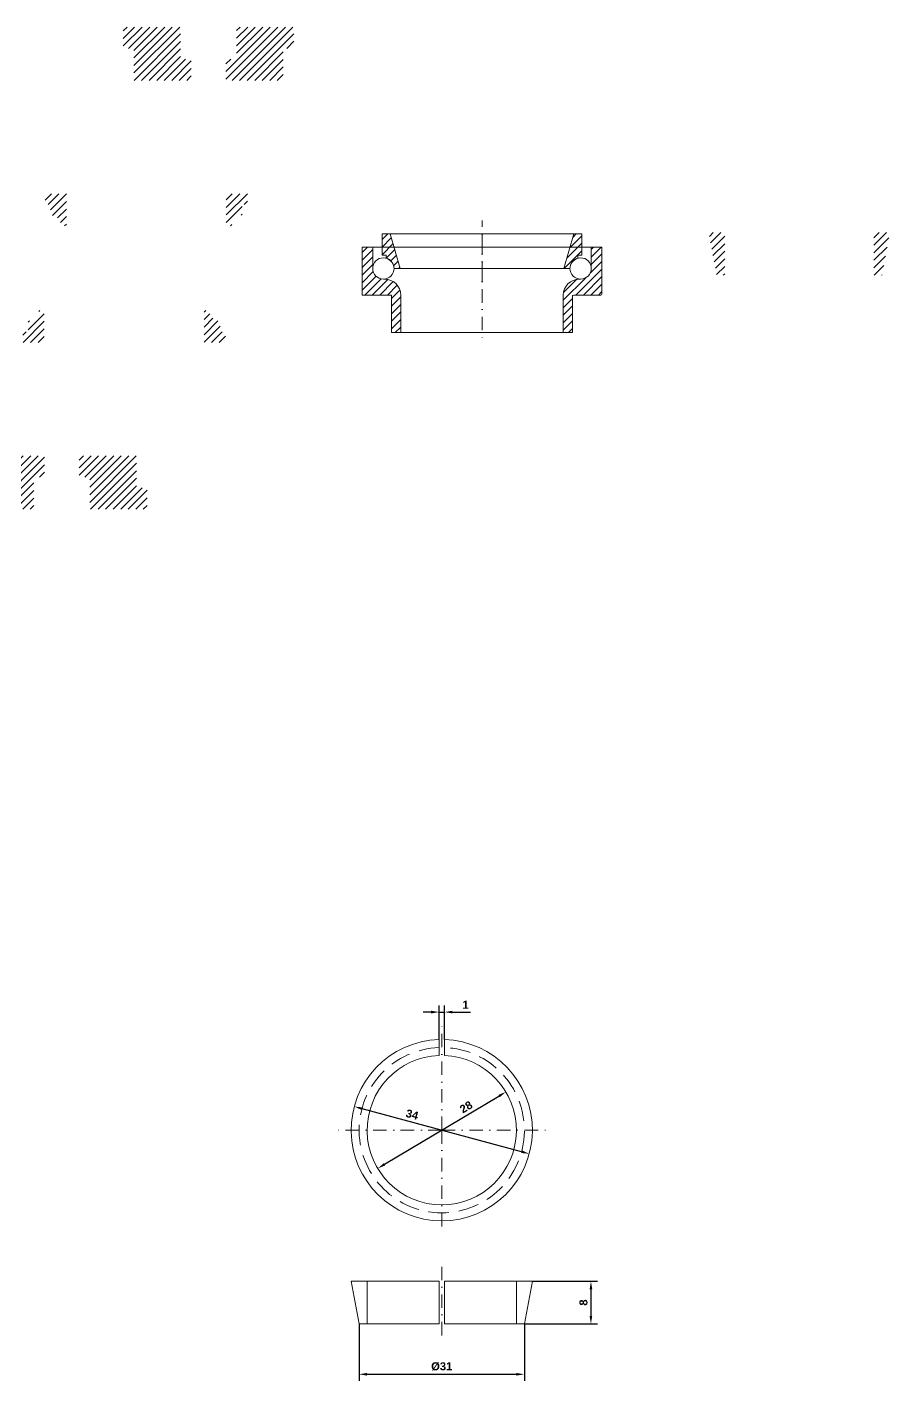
# Model space of a CAD drawing. Header units: millimetres. Extents: x 600 to 2314, y 309 to 897.
# Drawn here: x 961.6 to 1123.5, y 612.8 to 866.7 of the extents above; entities that cross this region are included whole.
import ezdxf

# ---------------------------------------------------------------- set-up
doc = ezdxf.new("R2010")
doc.units = ezdxf.units.MM
doc.linetypes.add('TRAZO_Y_PUNTO', pattern=[25.4, 12.7, -6.35, 0, -6.35])
doc.linetypes.add('TRAZOS', pattern=[19.05, 12.7, -6.35])
for name, color, linetype, lineweight in [('01_Contornos', 7, 'Continuous', 20), ('02_Ocultas', 4, 'TRAZOS', 20), ('03_Ejes', 1, 'TRAZO_Y_PUNTO', 18), ('04_Cotas', 3, 'Continuous', 18), ('sombreado', 1, 'Continuous', 18)]:
    doc.layers.add(name, color=color, linetype=linetype, lineweight=lineweight)
doc.styles.add('EstiloCota', font='arialbd.ttf', dxfattribs={"height": 1.5})
doc.dimstyles.new('Copia de CotasUNE', dxfattribs={"dimtxt": 1.5, "dimasz": 1.5, "dimexe": 1.25, "dimexo": 0, "dimtad": 1, "dimtxsty": 'EstiloCota', "dimcen": 2.5, "dimclrd": 256, "dimclre": 256, "dimclrt": 256, "dimadec": 0, "dimazin": 0, "dimtfac": 1, "dimtmove": 0, "dimatfit": 0, "dimfxl": 1, "dimarcsym": 0})
doc.dimstyles.new('CotasUNE', dxfattribs={"dimtxt": 1.5, "dimasz": 1.5, "dimexe": 1.25, "dimexo": 0, "dimtad": 1, "dimtxsty": 'EstiloCota', "dimcen": 2.5, "dimclrd": 256, "dimclrt": 256, "dimadec": 0, "dimazin": 0, "dimtfac": 1, "dimtmove": 0, "dimatfit": 3, "dimfxl": 1, "dimarcsym": 0})
doc.dimstyles.new('diam) de CotasUNE', dxfattribs={"dimtxt": 1.5, "dimasz": 1.5, "dimexe": 1.25, "dimexo": 0, "dimtad": 1, "dimtxsty": 'EstiloCota', "dimcen": 2.5, "dimclrd": 256, "dimclrt": 256, "dimadec": 0, "dimazin": 0, "dimtfac": 1, "dimtmove": 0, "dimatfit": 3, "dimfxl": 1, "dimarcsym": 0})

# ---------------------------------------------------------------- blocks, each defined once
blk = doc.blocks.new('*D30')
at = {"layer": '04_Cotas', "color": 0, "lineweight": -2, "ltscale": 0.2, "transparency": 16777216}
for p, q in [((1038.9, 676.82), (1038.9, 683.22)), ((1039.9, 676.82), (1039.9, 683.22))]:
    blk.add_line(p, q, dxfattribs=at)
at = {"layer": '04_Cotas', "lineweight": -2, "ltscale": 0.2, "transparency": 16777216}
for p, q in [((1037.4, 681.97), (1035.9, 681.97)), ((1038.9, 681.97), (1039.9, 681.97)), ((1041.4, 681.97), (1044.81, 681.97))]:
    blk.add_line(p, q, dxfattribs=at)
at = {"layer": '04_Cotas', "ltscale": 0.2, "transparency": 16777216}
for points in [[(1037.4, 682.22), (1037.4, 681.72), (1038.9, 681.97)], [(1041.4, 682.22), (1041.4, 681.72), (1039.9, 681.97)]]:
    blk.add_solid(points, dxfattribs=at)
at = {"layer": 'Defpoints', "color": 0, "ltscale": 0.2}
for p in [(1039.9, 681.97), (1038.9, 676.82), (1039.9, 676.82)]:
    blk.add_point(p, dxfattribs=at)
at = {"layer": '04_Cotas', "ltscale": 0.2, "transparency": 16777216, "insert": (1043.86, 683.35), "char_height": 1.5, "attachment_point": 5, "style": 'EstiloCota'}
blk.add_mtext('1', dxfattribs=at)
blk = doc.blocks.new('*D31')
at = {"layer": '04_Cotas', "color": 0, "lineweight": -2, "ltscale": 0.2, "transparency": 16777216}
for p, q in [((1056.4, 631.51), (1068.64, 631.51)), ((1054.9, 623.51), (1068.64, 623.51))]:
    blk.add_line(p, q, dxfattribs=at)
at = {"layer": '04_Cotas', "lineweight": -2, "ltscale": 0.2, "transparency": 16777216}
blk.add_line((1067.39, 630.01), (1067.39, 625.01), dxfattribs=at)
at = {"layer": '04_Cotas', "ltscale": 0.2, "transparency": 16777216}
for points in [[(1067.14, 630.01), (1067.64, 630.01), (1067.39, 631.51)], [(1067.14, 625.01), (1067.64, 625.01), (1067.39, 623.51)]]:
    blk.add_solid(points, dxfattribs=at)
at = {"layer": 'Defpoints', "color": 0, "ltscale": 0.2}
for p in [(1056.4, 631.51), (1054.9, 623.51), (1067.39, 623.51)]:
    blk.add_point(p, dxfattribs=at)
at = {"layer": '04_Cotas', "ltscale": 0.2, "transparency": 16777216, "insert": (1066, 627.51), "char_height": 1.5, "attachment_point": 5, "rotation": 90, "style": 'EstiloCota'}
blk.add_mtext('8', dxfattribs=at)
blk = doc.blocks.new('*D32')
at = {"layer": '04_Cotas', "lineweight": -2, "ltscale": 0.2, "transparency": 16777216}
blk.add_line((1028.67, 653.43), (1050.14, 666.23), dxfattribs=at)
at = {"layer": '04_Cotas', "ltscale": 0.2, "transparency": 16777216}
for points in [[(1050.01, 666.44), (1050.27, 666.01), (1051.43, 666.99)], [(1028.54, 653.64), (1028.79, 653.21), (1027.38, 652.66)]]:
    blk.add_solid(points, dxfattribs=at)
at = {"layer": 'Defpoints', "color": 0, "ltscale": 0.2}
for p in [(1051.43, 666.99), (1027.38, 652.66)]:
    blk.add_point(p, dxfattribs=at)
at = {"layer": '04_Cotas', "ltscale": 0.2, "transparency": 16777216, "insert": (1043.97, 664.17), "char_height": 1.5, "attachment_point": 5, "rotation": 30.7968, "style": 'EstiloCota'}
blk.add_mtext('28', dxfattribs=at)
blk = doc.blocks.new('*D33')
at = {"layer": '04_Cotas', "lineweight": -2, "ltscale": 0.2, "transparency": 16777216}
blk.add_line((1054.37, 655.79), (1024.44, 663.86), dxfattribs=at)
at = {"layer": '04_Cotas', "ltscale": 0.2, "transparency": 16777216}
for points in [[(1024.5, 664.1), (1024.37, 663.62), (1022.99, 664.25)], [(1054.44, 656.04), (1054.31, 655.55), (1055.82, 655.4)]]:
    blk.add_solid(points, dxfattribs=at)
at = {"layer": 'Defpoints', "color": 0, "ltscale": 0.2}
for p in [(1022.99, 664.25), (1055.82, 655.4)]:
    blk.add_point(p, dxfattribs=at)
at = {"layer": '04_Cotas', "ltscale": 0.2, "transparency": 16777216, "insert": (1033.84, 662.76), "char_height": 1.5, "attachment_point": 5, "rotation": 344.9256, "style": 'EstiloCota'}
blk.add_mtext('34', dxfattribs=at)
blk = doc.blocks.new('*D34')
at = {"layer": '04_Cotas', "color": 0, "lineweight": -2, "ltscale": 0.2, "transparency": 16777216}
for p, q in [((1023.9, 623.51), (1023.9, 612.81)), ((1054.9, 623.51), (1054.9, 612.81))]:
    blk.add_line(p, q, dxfattribs=at)
at = {"layer": '04_Cotas', "lineweight": -2, "ltscale": 0.2, "transparency": 16777216}
blk.add_line((1025.4, 614.06), (1053.4, 614.06), dxfattribs=at)
at = {"layer": '04_Cotas', "ltscale": 0.2, "transparency": 16777216}
for points in [[(1025.4, 614.31), (1025.4, 613.81), (1023.9, 614.06)], [(1053.4, 614.31), (1053.4, 613.81), (1054.9, 614.06)]]:
    blk.add_solid(points, dxfattribs=at)
at = {"layer": 'Defpoints', "color": 0, "ltscale": 0.2}
for p in [(1023.9, 623.51), (1054.9, 623.51), (1054.9, 614.06)]:
    blk.add_point(p, dxfattribs=at)
at = {"layer": '04_Cotas', "ltscale": 0.2, "transparency": 16777216, "insert": (1039.4, 615.52), "char_height": 1.5, "attachment_point": 5, "style": 'EstiloCota'}
blk.add_mtext('%%c31', dxfattribs=at)

msp = doc.modelspace()

# ---------------------------------------------------------------- hatches: boundary and pattern name
at = {"layer": 'sombreado', "ltscale": 0.2}
h = msp.add_hatch(dxfattribs=at)
h.set_pattern_fill('_USER', color=256, angle=45, pattern_type=0)
h.set_pattern_definition([(45, (67.0809, 196.6124), (-0.7071068, 0.7071068), [])])
h.paths.add_polyline_path([(990.409, 866.655), (979.659, 866.655), (979.659, 862.655), (981.659, 862.655), (981.659, 856.655), (992.409, 856.655), (992.409, 860.655), (990.409, 860.655)])
h.paths.add_polyline_path([(1009.659, 862.655), (1011.659, 862.655), (1011.659, 866.655), (1000.909, 866.655), (1000.909, 860.655), (998.909, 860.655), (998.909, 856.655), (1009.659, 856.655)])
h.paths.add_polyline_path([(964.806, 813.537), (963.806, 813.537, -0.4142136), (961.806, 811.537), (961.806, 809.537), (960.806, 809.537), (960.806, 807.537), (964.806, 807.537)])
h.paths.add_polyline_path([(997.806, 811.537, -0.4142136), (995.806, 813.537), (994.806, 813.537), (994.806, 807.537), (998.806, 807.537), (998.806, 809.537), (997.806, 809.537)])
h.paths.add_polyline_path([(901.579, 826.531), (901.579, 833.531), (899.829, 833.531), (899.829, 827.031), (899.829, 826.531), (894.329, 826.531), (894.329, 821.531), (894.329, 817.531), (896.329, 817.531), (896.329, 821.531, -0.4142136), (898.329, 823.531), (898.579, 823.531, 0.4142136)])
h.paths.add_polyline_path([(939.329, 826.531), (933.829, 826.531), (933.829, 827.031), (933.829, 833.531), (932.079, 833.531), (932.079, 826.531, 0.4142136), (935.079, 823.531), (935.329, 823.531, -0.4142136), (937.329, 821.531), (937.329, 817.531), (939.329, 817.531), (939.329, 821.531)])
h.paths.add_polyline_path([(1029.704, 827.877), (1028.204, 827.877), (1028.204, 823.877), (1028.954, 823.877), (1028.954, 823.314, -0.3419987), (1030.454, 821.377), (1031.579, 821.377)])
h.paths.add_polyline_path([(1065.704, 827.877), (1064.204, 827.877), (1062.329, 821.377), (1063.454, 821.377, -0.3419987), (1064.954, 823.314), (1064.954, 823.877), (1065.704, 823.877)])
h.paths.add_polyline_path([(1092.485, 828.121), (1089.485, 828.121), (1090.985, 820.121), (1092.485, 820.121)])
h.paths.add_polyline_path([(1123.485, 828.121), (1120.485, 828.121), (1120.485, 820.121), (1121.985, 820.121)])
h = msp.add_hatch(dxfattribs=at)
h.set_pattern_fill('_USER', color=256, angle=225, pattern_type=0)
h.set_pattern_definition([(225, (1896.7025, 1446.3104), (0.7071068, -0.7071068), [])])
h.paths.add_polyline_path([(973.375, 776.268), (984.125, 776.268), (984.125, 780.268), (982.125, 780.268), (982.125, 786.268), (971.375, 786.268), (971.375, 782.268), (973.375, 782.268)])
h.paths.add_polyline_path([(954.125, 780.268), (952.125, 780.268), (952.125, 776.268), (962.875, 776.268), (962.875, 782.268), (964.875, 782.268), (964.875, 786.268), (954.125, 786.268)])
h.paths.add_polyline_path([(998.977, 829.386), (999.977, 829.386, -0.4142136), (1001.977, 831.386), (1001.977, 833.386), (1002.977, 833.386), (1002.977, 835.386), (998.977, 835.386)])
h.paths.add_polyline_path([(965.977, 831.386, -0.4142136), (967.977, 829.386), (968.977, 829.386), (968.977, 835.386), (964.977, 835.386), (964.977, 833.386), (965.977, 833.386)])
h.paths.add_polyline_path([(1062.204, 816.392), (1062.204, 809.392), (1063.954, 809.392), (1063.954, 815.892), (1063.954, 816.392), (1069.454, 816.392), (1069.454, 821.392), (1069.454, 825.392), (1067.454, 825.392), (1067.454, 821.392, -0.4142136), (1065.454, 819.392), (1065.204, 819.392, 0.4142136)])
h.paths.add_polyline_path([(1024.454, 816.392), (1029.954, 816.392), (1029.954, 815.892), (1029.954, 809.392), (1031.704, 809.392), (1031.704, 816.392, 0.4142136), (1028.704, 819.392), (1028.454, 819.392, -0.4142136), (1026.454, 821.392), (1026.454, 825.392), (1024.454, 825.392), (1024.454, 821.392)])
h.paths.add_polyline_path([(934.079, 815.046), (935.579, 815.046), (935.579, 819.046), (934.829, 819.046), (934.829, 819.609, -0.3419987), (933.329, 821.546), (932.204, 821.546)])
h.paths.add_polyline_path([(898.079, 815.046), (899.579, 815.046), (901.454, 821.546), (900.329, 821.546, -0.3419987), (898.829, 819.609), (898.829, 819.046), (898.079, 819.046)])
h.paths.add_polyline_path([(871.299, 814.802), (874.299, 814.802), (872.799, 822.802), (871.299, 822.802)])
h.paths.add_polyline_path([(840.299, 814.802), (843.299, 814.802), (843.299, 822.802), (841.799, 822.802)])

# ---------------------------------------------------------------- linework, layer by layer
at = {"layer": '01_Contornos'}
for p, q in [((1028.204, 827.877), (1065.704, 827.877)), ((1028.204, 827.877), (1028.204, 823.877)), ((1028.204, 827.877), (1028.204, 823.877)), ((1029.704, 827.877), (1031.579, 821.377)), ((1064.204, 827.877), (1062.329, 821.377)), ((1065.704, 827.877), (1064.204, 827.877)), ((1065.704, 827.877), (1065.704, 823.877)), ((1069.454, 825.392), (1024.454, 825.392)), ((1024.454, 825.392), (1026.454, 825.392)), ((1024.454, 825.392), (1024.454, 821.392)), ((1026.454, 825.392), (1026.454, 821.392)), ((1069.454, 825.392), (1067.454, 825.392)), ((1067.454, 825.392), (1067.454, 821.392)), ((1069.454, 825.392), (1069.454, 821.392)), ((1028.204, 823.877), (1028.954, 823.877)), ((1028.204, 823.877), (1028.954, 823.877)), ((1028.954, 823.877), (1028.954, 823.314)), ((1065.704, 823.877), (1064.954, 823.877)), ((1064.954, 823.877), (1064.954, 823.314)), ((1031.579, 821.377), (1030.454, 821.377)), ((1031.579, 821.377), (1062.329, 821.377)), ((1062.329, 821.377), (1063.454, 821.377)), ((1029.954, 809.392), (1029.954, 815.892)), ((1062.204, 809.392), (1062.204, 816.392)), ((1063.954, 809.392), (1063.954, 816.192)), ((1031.704, 809.392), (1029.954, 809.392)), ((1062.204, 809.392), (1031.704, 809.392)), ((1062.204, 809.392), (1063.954, 809.392)), ((1038.904, 673.816), (1038.904, 676.818)), ((1039.904, 673.816), (1039.904, 676.818)), ((1022.404, 631.508), (1038.904, 631.508)), ((1023.904, 623.508), (1022.404, 631.508)), ((1025.404, 623.508), (1025.404, 631.508)), ((1038.904, 631.508), (1038.904, 623.508)), ((1039.904, 631.508), (1039.904, 623.508)), ((1039.904, 631.508), (1056.404, 631.508)), ((1053.404, 623.508), (1053.404, 631.508)), ((1054.904, 623.508), (1056.404, 631.508)), ((1023.904, 623.508), (1038.904, 623.508)), ((1025.404, 623.508), (1038.904, 623.508)), ((1039.904, 623.508), (1054.904, 623.508)), ((1039.904, 623.508), (1053.404, 623.508))]:
    msp.add_line(p, q, dxfattribs=at)
at = {"layer": '01_Contornos', "ltscale": 0.2}
for p, q in [((1024.454, 821.392), (1024.454, 816.392)), ((1069.454, 821.392), (1069.454, 816.592)), ((1028.454, 819.392), (1028.704, 819.392)), ((1065.454, 819.392), (1065.204, 819.392)), ((1024.454, 816.392), (1029.954, 816.392)), ((1029.954, 816.392), (1029.954, 815.892)), ((1031.704, 816.392), (1031.704, 809.392)), ((1062.204, 809.392), (1062.204, 816.392)), ((1063.954, 816.392), (1063.954, 815.892)), ((1069.254, 816.392), (1064.154, 816.392))]:
    msp.add_line(p, q, dxfattribs=at)
at = {"layer": '01_Contornos'}
for centre, radius, start, end in [((1028.454, 821.377), 2, 0, 75.52249), ((1065.454, 821.377), 2, 104.47751, 180), ((1039.404, 659.825), 17, 91.68541, 88.31459), ((1039.404, 659.825), 14, 92.04671, 87.95329)]:
    msp.add_arc(centre, radius, start, end, dxfattribs=at)
at = {"layer": '01_Contornos', "ltscale": 0.2}
for centre, radius, start, end in [((1028.454, 821.392), 2, 180, 270), ((1065.454, 821.392), 2, 270, 0), ((1028.704, 816.392), 3, 0, 90), ((1065.204, 816.392), 3, 90, 180), ((1064.154, 816.192), 0.2, 90, 180), ((1069.254, 816.592), 0.2, 270, 0)]:
    msp.add_arc(centre, radius, start, end, dxfattribs=at)
at = {"layer": '02_Ocultas', "ltscale": 0.3}
msp.add_arc((1039.404, 659.825), 15.5, 91.84857, 88.15143, dxfattribs=at)
at = {"layer": '03_Ejes', "ltscale": 0.2}
for p, q in [((1046.954, 818.843), (1046.954, 830.387)), ((1046.954, 827.877), (1046.954, 807.31)), ((1039.404, 659.825), (1039.404, 680.085)), ((1039.404, 659.825), (1019.886, 659.825)), ((1039.404, 659.825), (1059.154, 659.825)), ((1039.404, 659.825), (1039.404, 640.551)), ((1039.404, 634.225), (1039.404, 621.001))]:
    msp.add_line(p, q, dxfattribs=at)
at = {"layer": '04_Cotas', "ltscale": 0.2}
for centre in [(1028.454, 821.392), (1065.454, 821.392)]:
    msp.add_circle(centre, 2, dxfattribs=at)

# ---------------------------------------------------------------- dimensions: what is measured, and where the dimension line sits
dim = msp.add_linear_dim(base=(1039.904, 681.971), p1=(1038.904, 676.818), p2=(1039.904, 676.818), dimstyle='CotasUNE', dxfattribs=at)
dim.commit()
dim.dimension.update_dxf_attribs({"geometry": '*D30', "text_midpoint": (1043.858, 683.349)})
for p1, p2, text, picture, middle in [((1027.378, 652.657), (1051.429, 666.993), '28', '*D32', (1044.683, 662.972)), ((1055.819, 655.404), (1022.989, 664.247), '34', '*D33', (1033.478, 661.421))]:
    dim = msp.add_diameter_dim_2p(p1=p1, p2=p2, text=text, dimstyle='Copia de CotasUNE', dxfattribs=at)
    dim.commit()
    dim.dimension.update_dxf_attribs({"geometry": picture, "text_midpoint": middle, "dimtype": 163})
dim = msp.add_linear_dim(base=(1067.388, 623.508), p1=(1056.404, 631.508), p2=(1054.904, 623.508), angle=90, dimstyle='CotasUNE', dxfattribs=at)
dim.commit()
dim.dimension.update_dxf_attribs({"geometry": '*D31', "text_midpoint": (1065.996, 627.508)})
dim = msp.add_linear_dim(base=(1054.904, 614.064), p1=(1023.904, 623.508), p2=(1054.904, 623.508), dimstyle='diam) de CotasUNE', override={"dimpost": '%%c<>'}, dxfattribs=at)
dim.commit()
dim.dimension.update_dxf_attribs({"geometry": '*D34', "text_midpoint": (1039.404, 615.517)})

doc.saveas('drawing.dxf')
